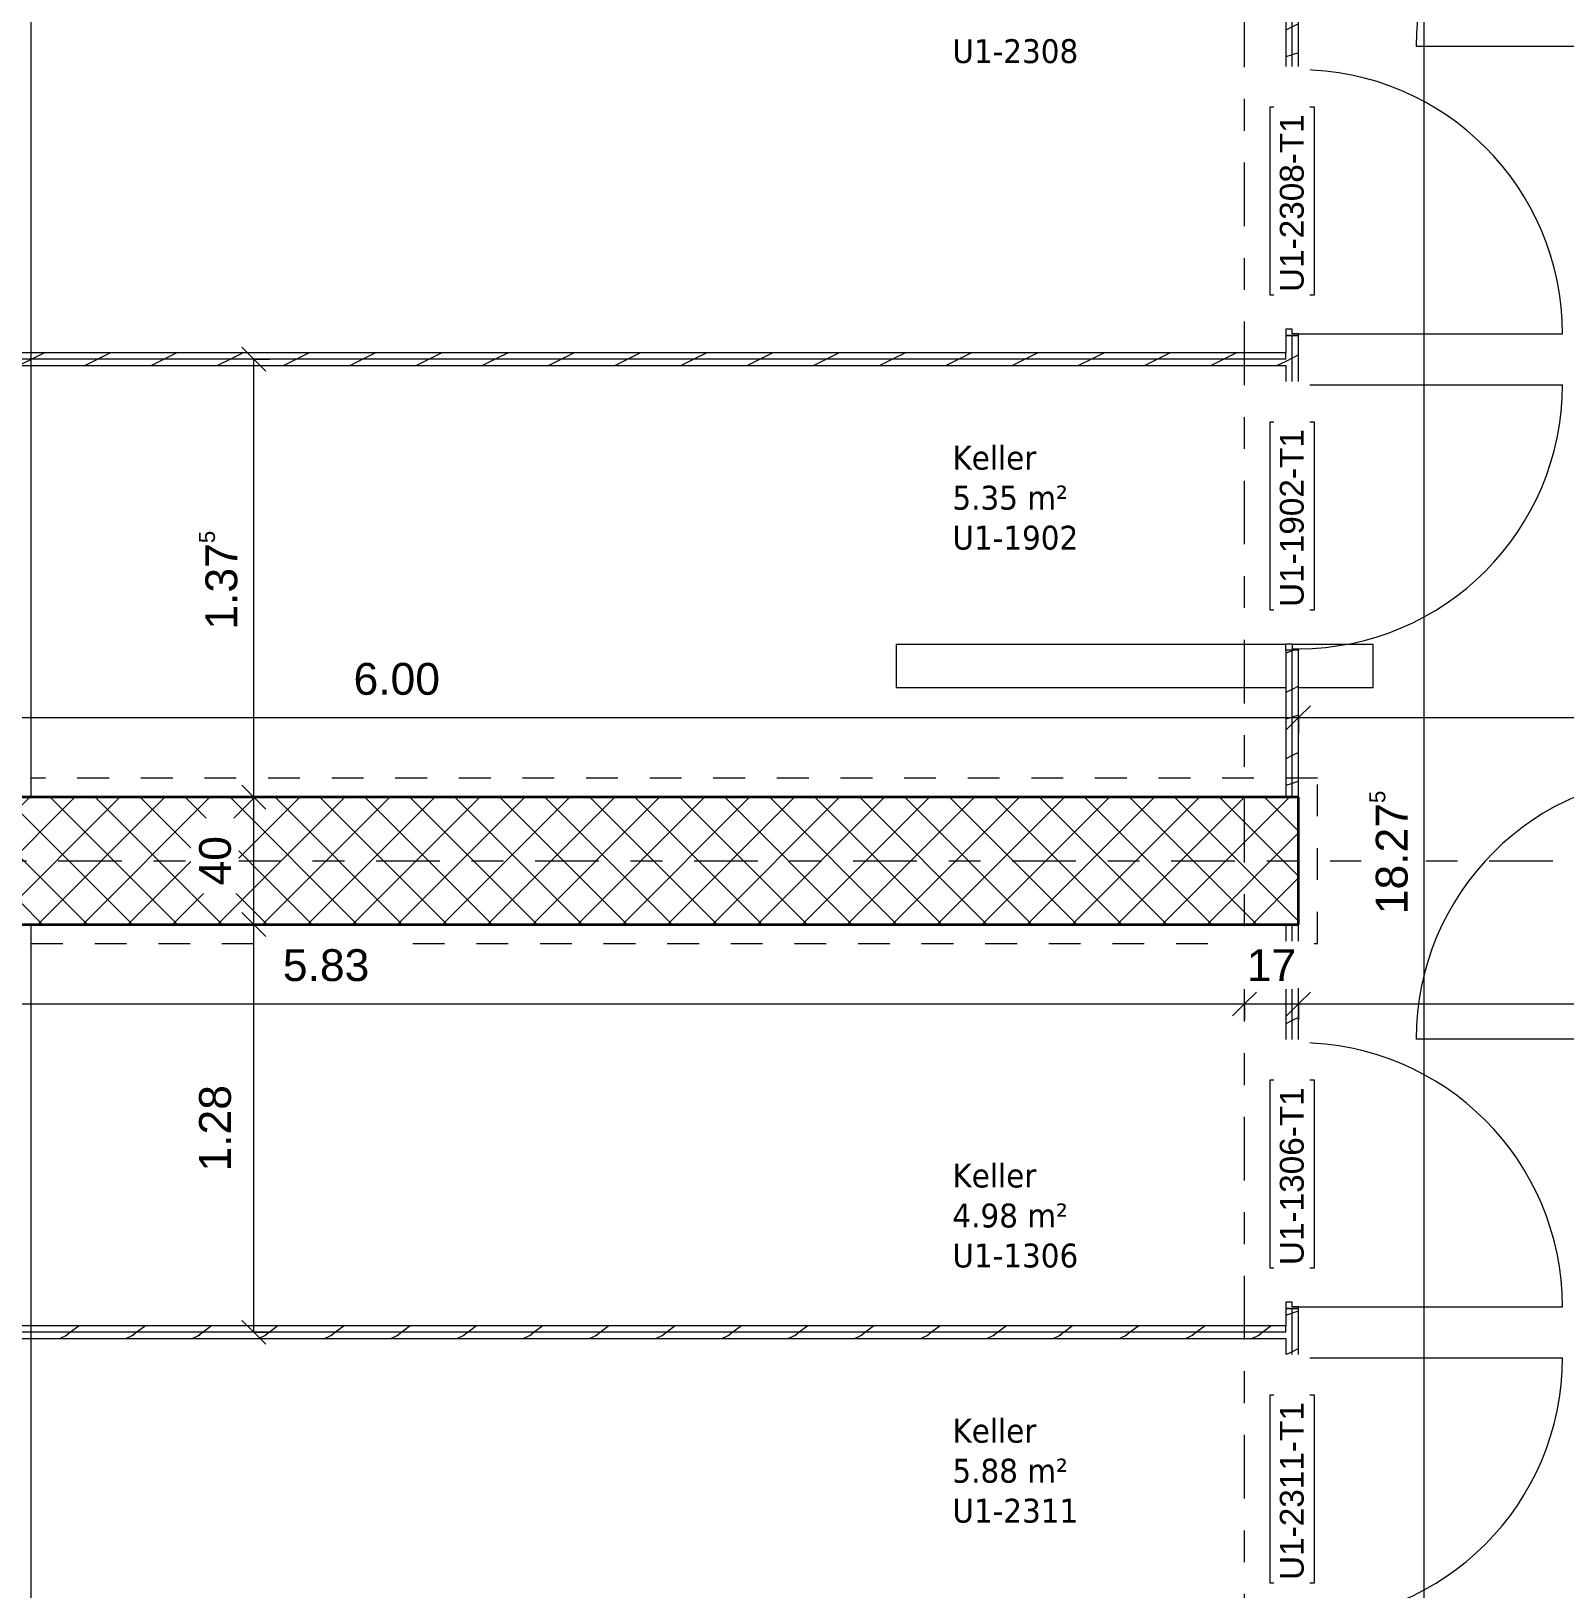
# Model space of a CAD drawing. Header units: metres. Extents: x -86 to 44, y -23 to 39.
# Drawn here: x -27.393 to -22.571, y 4.763 to 9.66 of the extents above; entities that cross this region are included whole.
import ezdxf

# ---------------------------------------------------------------- set-up
doc = ezdxf.new("R2010")
doc.units = ezdxf.units.M
doc.linetypes.add('_Rasterlinie_', pattern=[0.375, 0.2, -0.05, 0.075, -0.05])
doc.linetypes.add('Strichpunkt - Fein', pattern=[0.2, 0.1, -0.05, 0, -0.05])
for name, color, linetype, lineweight in [('A-____-____-DIMS', 7, 'Continuous', 5), ('A-____-____-DIMS-50', 7, 'Continuous', 5), ('A-AREA-____-IDEN', 7, 'Continuous', 5), ('A-DOOR-____-IDEN', 7, 'Continuous', 5), ('A-DOOR-____-OTLN', 7, 'Continuous', 9), ('A-DOOR-FRAM-MCUT', 7, 'Continuous', 9), ('A-DOOR-OPNG-OTLN', 7, 'Continuous', 9), ('A-FLOR-____-OVHD', 7, 'Strichpunkt - Fein', 9), ('A-WALL-____-MCUT', 7, 'Continuous', 35), ('A-WALL-____-PATT', 7, 'Continuous', 35), ('A-WALL-FNSH-MCUT', 7, 'Continuous', 35), ('M-EQPM-____-OTLN', 7, 'Continuous', 9), ('S-GRID-____-OTLN', 7, 'Continuous', 5)]:
    doc.layers.add(name, color=color, linetype=linetype, lineweight=lineweight)
doc.styles.add('Arial_1', font='arial.ttf', dxfattribs={"height": 0.1})
doc.styles.add('Arial_2', font='arial.ttf', dxfattribs={"height": 0.075})
doc.styles.add('Verdana_3', font='verdana.ttf', dxfattribs={"width": 0.9, "height": 0.075})
doc.dimstyles.new('SUB_Rohbau_fein_1', dxfattribs={"dimscale": 0.3048, "dimtxt": 0.102026, "dimasz": 0.246063, "dimexe": 0.164042, "dimexo": 0.0625, "dimgap": 0.123031, "dimtad": 1, "dimrnd": 0.005, "dimzin": 0, "dimdsep": 46, "dimtxsty": 'Arial_1', "dimblk1": 'OBLIQUE', "dimblk2": 'OBLIQUE', "dimsah": 1, "dimcen": 0.09, "dimazin": 0, "dimtfac": 1, "dimtdec": 4, "dimtix": 1, "dimtmove": 0, "dimatfit": 3, "dimfxl": 0.164042, "dimfxlon": 1, "dimtvp": 1, "dimtfill": 1, "dimtolj": 1, "dimtzin": 0, "dimarcsym": 2})
doc.dimstyles.new('SUB_Rohbau_fein_2', dxfattribs={"dimscale": 0.3048, "dimtxt": 0.102026, "dimasz": 0.246063, "dimexe": 0.164042, "dimexo": 0.0625, "dimgap": 0.123031, "dimtad": 1, "dimrnd": 0.005, "dimzin": 0, "dimdsep": 46, "dimtxsty": 'Arial_1', "dimblk1": 'OBLIQUE', "dimblk2": 'OBLIQUE', "dimsah": 1, "dimcen": 0.09, "dimazin": 0, "dimtfac": 1, "dimtdec": 4, "dimtix": 1, "dimtmove": 2, "dimatfit": 3, "dimfxl": 0.164042, "dimfxlon": 1, "dimtvp": 1, "dimtfill": 1, "dimtolj": 1, "dimtzin": 0, "dimarcsym": 2})
doc.dimstyles.new('SUB_Rohbau_fein_8', dxfattribs={"dimscale": 0.3048, "dimtxt": 0.102026, "dimasz": 0.246063, "dimexe": 0.164042, "dimexo": 0.0625, "dimgap": 0.123031, "dimtad": 1, "dimdec": 1, "dimlfac": 100, "dimrnd": 0.5, "dimdsep": 46, "dimtxsty": 'Arial_1', "dimblk1": 'OBLIQUE', "dimblk2": 'OBLIQUE', "dimsah": 1, "dimcen": 0.09, "dimazin": 0, "dimtfac": 1, "dimtdec": 4, "dimtix": 1, "dimtmove": 0, "dimatfit": 3, "dimfxl": 0.164042, "dimfxlon": 1, "dimtvp": 1, "dimtfill": 1, "dimtolj": 1, "dimtzin": 0, "dimarcsym": 2})
doc.dimstyles.new('SUB_Rohbau_fein_9', dxfattribs={"dimscale": 0.3048, "dimtxt": 0.102026, "dimasz": 0.246063, "dimexe": 0.164042, "dimexo": 0.0625, "dimgap": 0.123031, "dimtad": 1, "dimrnd": 0.005, "dimzin": 0, "dimdsep": 46, "dimtxsty": 'Arial_1', "dimblk1": 'OBLIQUE', "dimblk2": 'OBLIQUE', "dimsah": 1, "dimcen": 0.09, "dimazin": 0, "dimtfac": 1, "dimtdec": 4, "dimtix": 1, "dimtmove": 0, "dimatfit": 3, "dimfxl": 0.164042, "dimfxlon": 1, "dimtvp": 1, "dimtfill": 1, "dimtolj": 1, "dimtzin": 0, "dimarcsym": 2})
pattern_1 = [(216.87, (0.0833, 0.20825), (0.624749256, 0.416501116), [0.10412, -0.93712]), (206.565, (0.20825, 0.14578), (-0.20825414, -0.2082493), [0.23283, -0.23283]), (198.435, (0.20825, 0.04165), (-0.41650024, -0.20824584), [0.13171, -0.52684])]

# ---------------------------------------------------------------- blocks, each defined once
blk = doc.blocks.new('TU DF 1 - Rahmenstock - stumpf einschlagend - 800x1900 Kellerabteil-V77--01_UG_OK_FFB_AF')
at = {"layer": 'A-DOOR-FRAM-MCUT', "color": 253, "true_color": 0x999999}
for p, q in [((-0.415, 0.02), (-0.42, 0.02)), ((-0.42, 0.02), (-0.42, -0.02)), ((-0.415, 0), (-0.415, 0.02)), ((-0.4, 0), (-0.415, 0)), ((-0.4, -0.02), (-0.4, 0)), ((0.415, 0), (0.4, 0)), ((0.4, 0), (0.4, -0.02)), ((0.42, 0.02), (0.415, 0.02)), ((0.415, 0.02), (0.415, 0)), ((0.42, -0.02), (0.42, 0.02)), ((-0.42, -0.02), (-0.4, -0.02)), ((0.4, -0.02), (0.42, -0.02))]:
    blk.add_line(p, q, dxfattribs=at)
at = {"layer": 'A-DOOR-OPNG-OTLN', "color": 253, "true_color": 0x999999}
blk.add_line((0.415, 0.02), (0.415, 0.85), dxfattribs=at)
blk.add_arc((0.415, 0.02), 0.83, 90, 180, dxfattribs=at)
blk = doc.blocks.new('TU DF 1 - Rahmenstock - stumpf einschlagend - 800x1900 Kellerabteil-V76--01_UG_OK_FFB_AF')
at = {"layer": 'A-DOOR-FRAM-MCUT', "color": 253, "true_color": 0x999999}
for p, q in [((-0.42, 0.02), (-0.4, 0.02)), ((-0.42, -0.02), (-0.42, 0.02)), ((-0.4, 0.02), (-0.4, 0)), ((0.4, 0.02), (0.42, 0.02)), ((0.4, 0), (0.4, 0.02)), ((0.42, 0.02), (0.42, -0.02)), ((-0.415, -0.02), (-0.42, -0.02)), ((-0.415, 0), (-0.415, -0.02)), ((-0.4, 0), (-0.415, 0)), ((0.415, 0), (0.4, 0)), ((0.415, -0.02), (0.415, 0)), ((0.42, -0.02), (0.415, -0.02))]:
    blk.add_line(p, q, dxfattribs=at)
at = {"layer": 'A-DOOR-OPNG-OTLN', "color": 253, "true_color": 0x999999}
blk.add_line((0.415, -0.02), (0.415, -0.85), dxfattribs=at)
blk.add_arc((0.415, -0.02), 0.83, 180, 270, dxfattribs=at)
blk = doc.blocks.new('TU DF 1 - Rahmenstock - stumpf einschlagend - 800x1900 Kellerabteil-41621821--01_UG_OK_FFB_AF')
at = {"layer": 'A-DOOR-FRAM-MCUT', "color": 253, "true_color": 0x999999}
for p, q in [((-0.42, 0.02), (-0.4, 0.02)), ((-0.42, -0.02), (-0.42, 0.02)), ((-0.4, 0.02), (-0.4, 0)), ((0.4, 0.02), (0.42, 0.02)), ((0.4, 0), (0.4, 0.02)), ((0.42, 0.02), (0.42, -0.02)), ((-0.415, -0.02), (-0.42, -0.02)), ((-0.415, 0), (-0.415, -0.02)), ((-0.4, 0), (-0.415, 0)), ((0.415, 0), (0.4, 0)), ((0.415, -0.02), (0.415, 0)), ((0.42, -0.02), (0.415, -0.02))]:
    blk.add_line(p, q, dxfattribs=at)
at = {"layer": 'A-DOOR-OPNG-OTLN', "color": 253, "true_color": 0x999999}
blk.add_line((0.415, -0.02), (0.415, -0.85), dxfattribs=at)
blk.add_arc((0.415, -0.02), 0.83, 180, 270, dxfattribs=at)
blk = doc.blocks.new('HLS_Entwässerungsrinne_2 - Wolfa Flachrinne-43349600--01_UG_OK_FFB_AF')
at = {"layer": 'M-EQPM-____-OTLN'}
for p, q in [((1.2252, 0.135), (0, 0.135)), ((0, 0.135), (0, 0)), ((1.5, 0.135), (1.2452, 0.135)), ((1.5, 0), (1.5, 0.135)), ((0, 0), (1.2252, 0)), ((1.2652, 0), (1.5, 0))]:
    blk.add_line(p, q, dxfattribs=at)
blk = doc.blocks.new('DIMBLOCK733--01_UG_OK_FFB_AF')
at = {"layer": 'A-____-____-DIMS-50'}
for p, q in [((-23.013, 16.2216), (-23.0505, 16.2591)), ((-23.013, 16.2216), (-23.063, 16.2216)), ((-23.013, -2.0534), (-23.013, 16.2216)), ((-23.013, 16.2216), (-22.9755, 16.1841)), ((-23.013, 16.2216), (-22.963, 16.2216)), ((-23.013, -2.0534), (-23.063, -2.0534)), ((-23.013, -2.0534), (-23.0505, -2.0159)), ((-23.013, -2.0534), (-22.9755, -2.0909)), ((-23.013, -2.0534), (-22.963, -2.0534))]:
    blk.add_line(p, q, dxfattribs=at)
at = {"layer": 'A-____-____-DIMS-50', "color": 0, "insert": (-23.185, 6.8836), "char_height": 0.1, "width": 0.481134, "attachment_point": 1, "rotation": 90, "line_spacing_factor": 0.941778, "style": 'Arial_1', "bg_fill": 3, "box_fill_scale": 1.25, "bg_fill_color": 256, "bg_fill_true_color": 13158600, "bg_fill_transparency": 0}
blk.add_mtext('18.27\\A2\\H0.5x;\\S5^  ;\\H2x;', dxfattribs=at)
blk = doc.blocks.new('_Oblique')
at = {"color": 0, "linetype": 'ByBlock', "lineweight": -2}
blk.add_line((-0.5, -0.5), (0.5, 0.5), dxfattribs=at)
blk = doc.blocks.new('DIMBLOCK746--01_UG_OK_FFB_AF')
at = {"layer": 'A-____-____-DIMS-50'}
for p, q in [((-29.408, 7.5016), (-29.408, 7.5516)), ((-23.408, 7.5016), (-23.408, 7.5516)), ((-29.408, 7.5016), (-29.4455, 7.4641)), ((-29.408, 7.5016), (-29.3705, 7.5391)), ((-29.408, 7.5016), (-23.408, 7.5016)), ((-29.408, 7.5016), (-29.408, 7.4516)), ((-23.408, 7.5016), (-23.4455, 7.4641)), ((-23.408, 7.5016), (-23.3705, 7.5391)), ((-23.408, 7.5016), (-23.408, 7.4516))]:
    blk.add_line(p, q, dxfattribs=at)
at = {"layer": 'A-____-____-DIMS-50', "color": 0, "insert": (-26.3793, 7.6736), "char_height": 0.1, "width": 0.325653, "attachment_point": 1, "line_spacing_factor": 0.941778, "style": 'Arial_1', "bg_fill": 3, "box_fill_scale": 1.25, "bg_fill_color": 256, "bg_fill_true_color": 13158600, "bg_fill_transparency": 0}
blk.add_mtext('6.00', dxfattribs=at)
blk = doc.blocks.new('DIMBLOCK747--01_UG_OK_FFB_AF')
at = {"layer": 'A-____-____-DIMS-50'}
for p, q in [((-23.408, 7.5016), (-23.408, 7.5516)), ((-19.938, 7.5016), (-19.938, 7.5516)), ((-23.408, 7.5016), (-23.4455, 7.4641)), ((-23.408, 7.5016), (-23.3705, 7.5391)), ((-23.408, 7.5016), (-19.938, 7.5016)), ((-23.408, 7.5016), (-23.408, 7.4516)), ((-19.938, 7.5016), (-19.9755, 7.4641)), ((-19.938, 7.5016), (-19.9005, 7.5391)), ((-19.938, 7.5016), (-19.938, 7.4516))]:
    blk.add_line(p, q, dxfattribs=at)
at = {"layer": 'A-____-____-DIMS-50', "color": 0, "insert": (-21.8087, 7.6736), "char_height": 0.1, "width": 0.325653, "attachment_point": 1, "line_spacing_factor": 0.941778, "style": 'Arial_1', "bg_fill": 3, "box_fill_scale": 1.25, "bg_fill_color": 256, "bg_fill_true_color": 13158600, "bg_fill_transparency": 0}
blk.add_mtext('3.47', dxfattribs=at)
blk = doc.blocks.new('DIMBLOCK1806--01_UG_OK_FFB_AF')
at = {"layer": 'A-____-____-DIMS-50'}
for p, q in [((-26.693, 6.8516), (-26.7305, 6.8891)), ((-26.693, 6.8516), (-26.743, 6.8516)), ((-26.693, 5.5693), (-26.693, 6.8516)), ((-26.693, 6.8516), (-26.6555, 6.8141)), ((-26.693, 6.8516), (-26.643, 6.8516)), ((-26.693, 5.5693), (-26.7305, 5.6068)), ((-26.693, 5.5693), (-26.743, 5.5693)), ((-26.693, 5.5693), (-26.6555, 5.5318)), ((-26.693, 5.5693), (-26.643, 5.5693))]:
    blk.add_line(p, q, dxfattribs=at)
at = {"layer": 'A-____-____-DIMS-50', "color": 0, "insert": (-26.865, 6.0747), "char_height": 0.1, "width": 0.325653, "attachment_point": 1, "rotation": 90, "line_spacing_factor": 0.941778, "style": 'Arial_1', "bg_fill": 3, "box_fill_scale": 1.25, "bg_fill_color": 256, "bg_fill_true_color": 13158600, "bg_fill_transparency": 0}
blk.add_mtext('1.28', dxfattribs=at)
blk = doc.blocks.new('DIMBLOCK1807--01_UG_OK_FFB_AF')
at = {"layer": 'A-____-____-DIMS-50'}
for p, q in [((-26.693, 7.2516), (-26.743, 7.2516)), ((-26.693, 7.2516), (-26.7305, 7.2891)), ((-26.693, 6.8516), (-26.693, 7.2516)), ((-26.693, 7.2516), (-26.6555, 7.2141)), ((-26.693, 7.2516), (-26.643, 7.2516)), ((-26.693, 6.8516), (-26.7305, 6.8891)), ((-26.693, 6.8516), (-26.743, 6.8516)), ((-26.693, 6.8516), (-26.6555, 6.8141)), ((-26.693, 6.8516), (-26.643, 6.8516))]:
    blk.add_line(p, q, dxfattribs=at)
at = {"layer": 'A-____-____-DIMS-50', "color": 0, "insert": (-26.865, 6.974), "char_height": 0.1, "width": 0.186088, "attachment_point": 1, "rotation": 90, "line_spacing_factor": 0.941778, "style": 'Arial_1', "bg_fill": 3, "box_fill_scale": 1.25, "bg_fill_color": 256, "bg_fill_true_color": 13158600, "bg_fill_transparency": 0}
blk.add_mtext('40', dxfattribs=at)
blk = doc.blocks.new('DIMBLOCK1808--01_UG_OK_FFB_AF')
at = {"layer": 'A-____-____-DIMS-50'}
for p, q in [((-26.693, 8.6284), (-26.743, 8.6284)), ((-26.693, 8.6284), (-26.7305, 8.6659)), ((-26.693, 7.2516), (-26.693, 8.6284)), ((-26.693, 8.6284), (-26.6555, 8.5909)), ((-26.693, 8.6284), (-26.643, 8.6284)), ((-26.693, 7.2516), (-26.743, 7.2516)), ((-26.693, 7.2516), (-26.7305, 7.2891)), ((-26.693, 7.2516), (-26.6555, 7.2141)), ((-26.693, 7.2516), (-26.643, 7.2516))]:
    blk.add_line(p, q, dxfattribs=at)
at = {"layer": 'A-____-____-DIMS-50', "color": 0, "insert": (-26.865, 7.7783), "char_height": 0.1, "width": 0.388091, "attachment_point": 1, "rotation": 90, "line_spacing_factor": 0.941778, "style": 'Arial_1', "bg_fill": 3, "box_fill_scale": 1.25, "bg_fill_color": 256, "bg_fill_true_color": 13158600, "bg_fill_transparency": 0}
blk.add_mtext('1.37\\A2\\H0.5x;\\S5^  ;\\H2x;', dxfattribs=at)
blk = doc.blocks.new('DIMBLOCK2024--01_UG_OK_FFB_AF')
at = {"layer": 'A-____-____-DIMS-50'}
for p, q in [((-29.408, 6.6016), (-29.408, 6.6516)), ((-29.408, 6.6016), (-29.3705, 6.6391)), ((-23.578, 6.6016), (-23.578, 6.6516)), ((-23.578, 6.6016), (-23.5405, 6.6391)), ((-29.408, 6.6016), (-29.4455, 6.5641)), ((-29.408, 6.6016), (-23.578, 6.6016)), ((-29.408, 6.6016), (-29.408, 6.5516)), ((-23.578, 6.6016), (-23.6155, 6.5641)), ((-23.578, 6.6016), (-23.578, 6.5516))]:
    blk.add_line(p, q, dxfattribs=at)
at = {"layer": 'A-____-____-DIMS-50', "color": 0, "insert": (-26.6016, 6.7736), "char_height": 0.1, "width": 0.325653, "attachment_point": 1, "line_spacing_factor": 0.941778, "style": 'Arial_1', "bg_fill": 3, "box_fill_scale": 1.25, "bg_fill_color": 256, "bg_fill_true_color": 13158600, "bg_fill_transparency": 0}
blk.add_mtext('5.83', dxfattribs=at)
blk = doc.blocks.new('DIMBLOCK2025--01_UG_OK_FFB_AF')
at = {"layer": 'A-____-____-DIMS-50'}
for p, q in [((-23.578, 6.6016), (-23.578, 6.6516)), ((-23.578, 6.6016), (-23.5405, 6.6391)), ((-23.408, 6.6016), (-23.408, 6.6516)), ((-23.408, 6.6016), (-23.3705, 6.6391)), ((-23.578, 6.6016), (-23.6155, 6.5641)), ((-23.578, 6.6016), (-23.408, 6.6016)), ((-23.578, 6.6016), (-23.578, 6.5516)), ((-23.408, 6.6016), (-23.4455, 6.5641)), ((-23.408, 6.6016), (-23.408, 6.5516))]:
    blk.add_line(p, q, dxfattribs=at)
at = {"layer": 'A-____-____-DIMS-50', "color": 0, "insert": (-23.5706, 6.7736), "char_height": 0.1, "width": 0.186088, "attachment_point": 1, "line_spacing_factor": 0.941778, "style": 'Arial_1', "bg_fill": 3, "box_fill_scale": 1.25, "bg_fill_color": 256, "bg_fill_true_color": 13158600, "bg_fill_transparency": 0}
blk.add_mtext('17', dxfattribs=at)
blk = doc.blocks.new('DIMBLOCK2026--01_UG_OK_FFB_AF')
at = {"layer": 'A-____-____-DIMS-50'}
for p, q in [((-23.408, 6.6016), (-23.408, 6.6516)), ((-23.408, 6.6016), (-23.3705, 6.6391)), ((-19.938, 6.6016), (-19.938, 6.6516)), ((-19.938, 6.6016), (-19.9005, 6.6391)), ((-23.408, 6.6016), (-23.4455, 6.5641)), ((-23.408, 6.6016), (-19.938, 6.6016)), ((-23.408, 6.6016), (-23.408, 6.5516)), ((-19.938, 6.6016), (-19.9755, 6.5641)), ((-19.938, 6.6016), (-19.938, 6.5516))]:
    blk.add_line(p, q, dxfattribs=at)
at = {"layer": 'A-____-____-DIMS-50', "color": 0, "insert": (-21.8087, 6.7736), "char_height": 0.1, "width": 0.325653, "attachment_point": 1, "line_spacing_factor": 0.941778, "style": 'Arial_1', "bg_fill": 3, "box_fill_scale": 1.25, "bg_fill_color": 256, "bg_fill_true_color": 13158600, "bg_fill_transparency": 0}
blk.add_mtext('3.47', dxfattribs=at)

msp = doc.modelspace()

# ---------------------------------------------------------------- hatches: boundary and pattern name
at = {"layer": 'A-WALL-____-PATT', "lineweight": 9, "true_color": 0xc3b7ad}
h = msp.add_hatch(dxfattribs=at)
h.set_pattern_fill('FP_4', color=9, style=0, pattern_type=2)
h.set_pattern_definition(pattern_1)
h.paths.add_polyline_path([(-23.408, 7.2516), (-23.408, 7.7134), (-23.428, 7.7134), (-23.428, 7.2516)])
h.paths.add_polyline_path([(-23.408, 8.5534), (-23.408, 8.7034), (-23.428, 8.7034), (-23.428, 8.5534)])
h.paths.add_polyline_path([(-23.408, 9.5434), (-23.408, 10.7725), (-23.428, 10.7725), (-23.428, 9.5434)])
h.paths.add_polyline_path([(-23.428, 11.6125), (-23.408, 11.6125), (-23.408, 11.7625), (-23.428, 11.7625), (-23.428, 11.6675)])
h.paths.add_polyline_path([(-23.408, 12.6025), (-23.408, 13.8316), (-23.428, 13.8316), (-23.428, 12.6025)])
h.paths.add_polyline_path([(-23.428, 14.6716), (-23.408, 14.6716), (-23.408, 14.7516), (-23.428, 14.7516), (-23.428, 14.7316)])
h = msp.add_hatch(dxfattribs=at)
h.set_pattern_fill('FP_4', color=9, style=0, pattern_type=2)
h.set_pattern_definition(pattern_1)
h.paths.add_polyline_path([(-23.428, 7.2516), (-23.428, 7.7134), (-23.448, 7.7134), (-23.448, 7.2516)])
h.paths.add_polyline_path([(-23.448, 8.5534), (-23.428, 8.5534), (-23.428, 8.7034), (-23.448, 8.7034), (-23.448, 8.6084)])
h.paths.add_polyline_path([(-23.448, 9.5434), (-23.428, 9.5434), (-23.428, 10.7725), (-23.448, 10.7725), (-23.448, 9.8946)])
h.paths.add_polyline_path([(-23.448, 11.6125), (-23.428, 11.6125), (-23.428, 11.7625), (-23.448, 11.7625), (-23.448, 11.6675)])
h.paths.add_polyline_path([(-23.448, 12.6025), (-23.428, 12.6025), (-23.428, 13.8316), (-23.448, 13.8316), (-23.448, 12.8879)])
h.paths.add_polyline_path([(-23.428, 14.6716), (-23.428, 14.7316), (-23.448, 14.7316), (-23.448, 14.6716)])
h = msp.add_hatch(dxfattribs=at)
h.set_pattern_fill('FP_4', color=9, style=0, pattern_type=2)
h.set_pattern_definition(pattern_1)
h.paths.add_polyline_path([(-24.6946, 8.6284), (-23.448, 8.6284), (-23.448, 8.6484), (-31.168, 8.6484), (-31.168, 8.6284), (-25.0335, 8.6284)])
h = msp.add_hatch(dxfattribs=at)
h.set_pattern_fill('FP_4', color=9, style=0, pattern_type=2)
h.set_pattern_definition(pattern_1)
h.paths.add_polyline_path([(-29.408, 8.6084), (-23.448, 8.6084), (-23.448, 8.6284), (-31.168, 8.6284), (-31.168, 8.6084), (-29.908, 8.6084)])
at = {"layer": 'A-WALL-____-PATT', "lineweight": 9}
h = msp.add_hatch(dxfattribs=at)
h.set_pattern_fill('FP_1', color=256, style=0, pattern_type=2)
h.set_pattern_definition([(45, (0, 0), (-0.07071068, 0.07071068), []), (135, (0, 0), (-0.07071068, -0.07071068), [])])
h.paths.add_polyline_path([(-23.7092, 6.8516), (-23.408, 6.8516), (-23.408, 7.2516), (-29.408, 7.2516), (-29.408, 6.8516), (-25.0335, 6.8516)])
at = {"layer": 'A-WALL-____-PATT', "lineweight": 9, "true_color": 0xc3b7ad}
h = msp.add_hatch(dxfattribs=at)
h.set_pattern_fill('FP_4', color=9, style=0, pattern_type=2)
h.set_pattern_definition(pattern_1)
h.paths.add_polyline_path([(-23.428, -2.0534), (-23.428, -2.0034), (-23.448, -2.0034), (-23.448, -2.0534)])
h.paths.add_polyline_path([(-23.428, -1.1634), (-23.428, -0.4739), (-23.448, -0.4739), (-23.448, -1.1634)])
h.paths.add_polyline_path([(-23.448, 0.3661), (-23.428, 0.3661), (-23.428, 1.5952), (-23.448, 1.5952), (-23.448, 0.7976)])
h.paths.add_polyline_path([(-23.448, 2.4352), (-23.428, 2.4352), (-23.428, 2.5852), (-23.448, 2.5852), (-23.448, 2.4902)])
h.paths.add_polyline_path([(-23.448, 3.4252), (-23.428, 3.4252), (-23.428, 4.6543), (-23.448, 4.6543), (-23.448, 4.0197)])
h.paths.add_polyline_path([(-23.448, 5.4943), (-23.428, 5.4943), (-23.428, 5.6443), (-23.448, 5.6443), (-23.448, 5.5493)])
h.paths.add_polyline_path([(-23.448, 6.4843), (-23.428, 6.4843), (-23.428, 6.8516), (-23.448, 6.8516), (-23.448, 6.5919)])
h = msp.add_hatch(dxfattribs=at)
h.set_pattern_fill('FP_4', color=9, style=0, pattern_type=2)
h.set_pattern_definition(pattern_1)
h.paths.add_polyline_path([(-23.428, -2.0534), (-23.408, -2.0534), (-23.408, -2.0034), (-23.428, -2.0034)])
h.paths.add_polyline_path([(-23.428, -1.1634), (-23.408, -1.1634), (-23.408, -0.4739), (-23.428, -0.4739), (-23.428, -0.5689)])
h.paths.add_polyline_path([(-23.408, 0.3661), (-23.408, 1.5952), (-23.428, 1.5952), (-23.428, 0.3661)])
h.paths.add_polyline_path([(-23.428, 2.4352), (-23.408, 2.4352), (-23.408, 2.5852), (-23.428, 2.5852), (-23.428, 2.5102)])
h.paths.add_polyline_path([(-23.428, 3.4252), (-23.408, 3.4252), (-23.408, 4.6543), (-23.428, 4.6543), (-23.428, 4.0197)])
h.paths.add_polyline_path([(-23.428, 5.4943), (-23.408, 5.4943), (-23.408, 5.6443), (-23.428, 5.6443), (-23.428, 5.5693)])
h.paths.add_polyline_path([(-23.408, 6.4843), (-23.408, 6.8516), (-23.428, 6.8516), (-23.428, 6.4843)])
h = msp.add_hatch(dxfattribs=at)
h.set_pattern_fill('FP_4', color=9, style=0, pattern_type=2)
h.set_pattern_definition(pattern_1)
h.paths.add_polyline_path([(-24.499, 5.5693), (-23.448, 5.5693), (-23.448, 5.5893), (-27.393, 5.5893), (-27.393, 5.5693), (-24.6062, 5.5693)])
h.paths.add_polyline_path([(-31.1029, 5.5693), (-27.433, 5.5693), (-27.433, 5.5893), (-31.168, 5.5893), (-31.168, 5.5693)])
h = msp.add_hatch(dxfattribs=at)
h.set_pattern_fill('FP_4', color=9, style=0, pattern_type=2)
h.set_pattern_definition(pattern_1)
h.paths.add_polyline_path([(-31.168, 5.5493), (-27.433, 5.5493), (-27.433, 5.5693), (-31.168, 5.5693)])
h.paths.add_polyline_path([(-23.448, 5.5493), (-23.448, 5.5693), (-27.393, 5.5693), (-27.393, 5.5493), (-24.516, 5.5493)])

# ---------------------------------------------------------------- linework, layer by layer
at = {"layer": 'A-DOOR-____-IDEN', "flags": 128}
for points in [[(-23.3586, 9.4217), (-23.3586, 8.8297), (-23.4976, 8.8297), (-23.4976, 9.4217)], [(-23.3586, 8.4317), (-23.3586, 7.8397), (-23.4976, 7.8397), (-23.4976, 8.4317)], [(-23.3586, 6.3626), (-23.3586, 5.7706), (-23.4976, 5.7706), (-23.4976, 6.3626)], [(-23.3586, 5.3726), (-23.3586, 4.7806), (-23.4976, 4.7806), (-23.4976, 5.3726)]]:
    msp.add_lwpolyline(points, close=True, dxfattribs=at)
at = {"layer": 'A-FLOR-____-OVHD'}
for p, q in [((-23.348, 7.3116), (-27.393, 7.3116)), ((-23.348, 6.7916), (-23.348, 7.3116)), ((-27.393, 6.7916), (-23.348, 6.7916))]:
    msp.add_line(p, q, dxfattribs=at)
at = {"layer": 'A-WALL-____-MCUT', "color": 253, "lineweight": 9, "true_color": 0x999999}
for p, q in [((-23.428, 9.5434), (-23.428, 10.7725)), ((-23.428, 8.5534), (-23.428, 8.7034)), ((-23.448, 8.6284), (-31.168, 8.6284)), ((-23.448, 8.6284), (-23.448, 8.6484)), ((-23.428, 7.2516), (-23.428, 7.7134)), ((-23.428, 6.4843), (-23.428, 6.8516)), ((-23.428, 5.4943), (-23.428, 5.6443)), ((-23.448, 5.5693), (-23.448, 5.5893)), ((-23.448, 5.5693), (-31.168, 5.5693))]:
    msp.add_line(p, q, dxfattribs=at)
at = {"layer": 'A-WALL-____-MCUT'}
for p, q in [((-23.408, 7.2516), (-29.408, 7.2516)), ((-23.408, 6.8516), (-23.408, 7.2516)), ((-29.408, 6.8516), (-23.408, 6.8516))]:
    msp.add_line(p, q, dxfattribs=at)
at = {"layer": 'A-WALL-FNSH-MCUT', "color": 253, "lineweight": 9, "true_color": 0x999999}
for p, q in [((-27.393, 7.2516), (-27.393, 14.7316)), ((-23.408, 9.5434), (-23.408, 10.7725)), ((-23.448, 10.1379), (-23.448, 9.5434)), ((-23.448, 9.5434), (-23.408, 9.5434)), ((-23.448, 8.7034), (-23.448, 8.6484)), ((-23.408, 8.7034), (-23.448, 8.7034)), ((-23.408, 8.5534), (-23.408, 8.7034)), ((-23.448, 8.6484), (-31.168, 8.6484)), ((-31.168, 8.6084), (-23.448, 8.6084)), ((-23.448, 8.6084), (-23.448, 8.5534)), ((-23.448, 8.5534), (-23.408, 8.5534)), ((-23.448, 7.7134), (-23.448, 7.2516)), ((-23.408, 7.7134), (-23.448, 7.7134)), ((-23.408, 7.2516), (-23.408, 7.7134)), ((-27.393, -2.0534), (-27.393, 6.8516)), ((-23.448, 6.8516), (-23.448, 6.4843)), ((-23.408, 6.4843), (-23.408, 6.8516)), ((-23.448, 6.4843), (-23.408, 6.4843)), ((-23.448, 5.6443), (-23.448, 5.5893)), ((-23.408, 5.6443), (-23.448, 5.6443)), ((-23.408, 5.4943), (-23.408, 5.6443)), ((-23.448, 5.5893), (-31.168, 5.5893)), ((-31.168, 5.5493), (-23.448, 5.5493)), ((-23.448, 5.5493), (-23.448, 5.4943)), ((-23.448, 5.4943), (-23.408, 5.4943))]:
    msp.add_line(p, q, dxfattribs=at)
at = {"layer": 'S-GRID-____-OTLN', "color": 8, "linetype": '_Rasterlinie_', "true_color": 0x808080}
for p, q in [((-23.578, -3.9534), (-23.578, 34.9016)), ((-34.308, 7.0516), (27.9515, 7.0516))]:
    msp.add_line(p, q, dxfattribs=at)

# ---------------------------------------------------------------- block references
at = {"layer": 'A-DOOR-____-OTLN', "color": 253, "true_color": 0x999999}
for name, p, rotation in [('TU DF 1 - Rahmenstock - stumpf einschlagend - 800x1900 Kellerabteil-41621821--01_UG_OK_FFB_AF', (-22.188, 10.027), 270.0000000000001), ('TU DF 1 - Rahmenstock - stumpf einschlagend - 800x1900 Kellerabteil-V77--01_UG_OK_FFB_AF', (-23.428, 9.1234), 270.0000000000001), ('TU DF 1 - Rahmenstock - stumpf einschlagend - 800x1900 Kellerabteil-V76--01_UG_OK_FFB_AF', (-23.428, 8.1334), 90.0000000000001), ('TU DF 1 - Rahmenstock - stumpf einschlagend - 800x1900 Kellerabteil-41621821--01_UG_OK_FFB_AF', (-22.188, 6.9061), 270.0000000000001), ('TU DF 1 - Rahmenstock - stumpf einschlagend - 800x1900 Kellerabteil-V77--01_UG_OK_FFB_AF', (-23.428, 6.0643), 270.0000000000001), ('TU DF 1 - Rahmenstock - stumpf einschlagend - 800x1900 Kellerabteil-V76--01_UG_OK_FFB_AF', (-23.428, 5.0743), 90.00000000000007)]:
    msp.add_blockref(name, p, dxfattribs=dict(at, rotation=rotation))
at = {"layer": 'M-EQPM-____-OTLN'}
msp.add_blockref('HLS_Entwässerungsrinne_2 - Wolfa Flachrinne-43349600--01_UG_OK_FFB_AF', (-24.6733, 7.5966), dxfattribs=at)

# ---------------------------------------------------------------- texts
at = {"layer": 'A-AREA-____-IDEN', "color": 8, "true_color": 0x808080, "char_height": 0.075, "attachment_point": 1, "style": 'Verdana_3'}
for s, insert, width in [('U1-2308', (-24.4963, 9.6346), 0.497848), ('Keller', (-24.4963, 8.3564), 0.331899), ('5.35 m²', (-24.4963, 8.2307), 0.472595), ('U1-1902', (-24.4963, 8.1051), 0.497848), ('Keller', (-24.4963, 6.0996), 0.331899), ('4.98 m²', (-24.4963, 5.9739), 0.472595), ('U1-1306', (-24.4963, 5.8482), 0.497848), ('Keller', (-24.4963, 5.2973), 0.331899), ('5.88 m²', (-24.4963, 5.1716), 0.472595), ('U1-2311', (-24.4963, 5.046), 0.497848)]:
    msp.add_mtext(s, dxfattribs=dict(at, insert=insert, width=width))

# ---------------------------------------------------------------- next in the draw order: texts
at = {"layer": 'A-DOOR-____-IDEN', "char_height": 0.075, "width": 0.689451, "attachment_point": 1, "rotation": 90, "style": 'Arial_2', "bg_fill": 3, "box_fill_scale": 1.25, "bg_fill_color": 256, "bg_fill_true_color": 13158600, "bg_fill_transparency": 0}
for s, insert in [('U1-2308-T1', (-23.4667, 8.8397)), ('U1-1902-T1', (-23.4667, 7.8497)), ('U1-1306-T1', (-23.4667, 5.7806)), ('U1-2311-T1', (-23.4667, 4.7906))]:
    msp.add_mtext(s, dxfattribs=dict(at, insert=insert))

# ---------------------------------------------------------------- next in the draw order: dimensions: what is measured, and where the dimension line sits
at = {"layer": 'A-____-____-DIMS'}
dim = msp.add_linear_dim(base=(-23.013, 16.2216), p1=(-23.063, -2.0534), p2=(-23.063, 16.2216), angle=90, text='\\A1;18.27\\Q;{\\A1;{\\H0.5x;\\S5^ ;}}', dimstyle='SUB_Rohbau_fein_1', override={"dimpost": '<>', "dimfxl": 18.275004}, dxfattribs=at)
dim.commit()
dim.dimension.update_dxf_attribs({"geometry": 'DIMBLOCK733--01_UG_OK_FFB_AF', "text_midpoint": (-23.1016, 7.0841)})
dim = msp.add_linear_dim(base=(-23.408, 7.5016), p1=(-29.408, 7.4516), p2=(-23.408, 7.4516), dimstyle='SUB_Rohbau_fein_2', override={"dimpost": '<>', "dimfxl": 6}, dxfattribs=at)
dim.commit()
dim.dimension.update_dxf_attribs({"geometry": 'DIMBLOCK746--01_UG_OK_FFB_AF', "text_midpoint": (-26.2165, 7.6069), "dimtype": 160})
dim = msp.add_linear_dim(base=(-26.693, 6.8516), p1=(-26.743, 5.5693), p2=(-26.743, 6.8516), angle=90, dimstyle='SUB_Rohbau_fein_9', override={"dimpost": '<>', "dimfxl": 1.282271}, dxfattribs=at)
dim.commit()
dim.dimension.update_dxf_attribs({"geometry": 'DIMBLOCK1806--01_UG_OK_FFB_AF', "text_midpoint": (-26.7816, 6.2104)})

# ---------------------------------------------------------------- next in the draw order: dimensions: what is measured, and where the dimension line sits
dim = msp.add_linear_dim(base=(-19.938, 7.5016), p1=(-23.408, 7.4516), p2=(-19.938, 7.5516), dimstyle='SUB_Rohbau_fein_1', override={"dimpost": '<>', "dimfxl": 3.471441}, dxfattribs=at)
dim.commit()
dim.dimension.update_dxf_attribs({"geometry": 'DIMBLOCK747--01_UG_OK_FFB_AF', "text_midpoint": (-21.673, 7.5901)})
dim = msp.add_linear_dim(base=(-26.693, 7.2516), p1=(-26.743, 6.8516), p2=(-26.743, 7.2516), angle=90, dimstyle='SUB_Rohbau_fein_8', override={"dimpost": '<>', "dimfxl": 0.4}, dxfattribs=at)
dim.commit()
dim.dimension.update_dxf_attribs({"geometry": 'DIMBLOCK1807--01_UG_OK_FFB_AF', "text_midpoint": (-26.7816, 7.0516)})

# ---------------------------------------------------------------- next in the draw order: dimensions: what is measured, and where the dimension line sits
dim = msp.add_linear_dim(base=(-26.693, 8.6284), p1=(-26.743, 7.2516), p2=(-26.743, 8.6284), angle=90, text='\\A1;1.37\\Q;{\\A1;{\\H0.5x;\\S5^ ;}}', dimstyle='SUB_Rohbau_fein_9', override={"dimpost": '<>', "dimfxl": 1.376821}, dxfattribs=at)
dim.commit()
dim.dimension.update_dxf_attribs({"geometry": 'DIMBLOCK1808--01_UG_OK_FFB_AF', "text_midpoint": (-26.7816, 7.94)})
dim = msp.add_linear_dim(base=(-23.578, 6.6016), p1=(-29.408, 6.6516), p2=(-23.578, 6.6516), dimstyle='SUB_Rohbau_fein_2', override={"dimpost": '<>', "dimfxl": 5.83}, dxfattribs=at)
dim.commit()
dim.dimension.update_dxf_attribs({"geometry": 'DIMBLOCK2024--01_UG_OK_FFB_AF', "text_midpoint": (-26.4388, 6.7069), "dimtype": 160})

# ---------------------------------------------------------------- next in the draw order: dimensions: what is measured, and where the dimension line sits
dim = msp.add_linear_dim(base=(-23.408, 6.6016), p1=(-23.578, 6.6516), p2=(-23.408, 6.6516), dimstyle='SUB_Rohbau_fein_8', override={"dimpost": '<>', "dimfxl": 0.17}, dxfattribs=at)
dim.commit()
dim.dimension.update_dxf_attribs({"geometry": 'DIMBLOCK2025--01_UG_OK_FFB_AF', "text_midpoint": (-23.493, 6.6893)})

# ---------------------------------------------------------------- next in the draw order: dimensions: what is measured, and where the dimension line sits
dim = msp.add_linear_dim(base=(-19.938, 6.6016), p1=(-23.408, 6.6516), p2=(-19.938, 6.6516), dimstyle='SUB_Rohbau_fein_9', override={"dimpost": '<>', "dimfxl": 3.47}, dxfattribs=at)
dim.commit()
dim.dimension.update_dxf_attribs({"geometry": 'DIMBLOCK2026--01_UG_OK_FFB_AF', "text_midpoint": (-21.673, 6.6901)})

doc.saveas('drawing.dxf')
